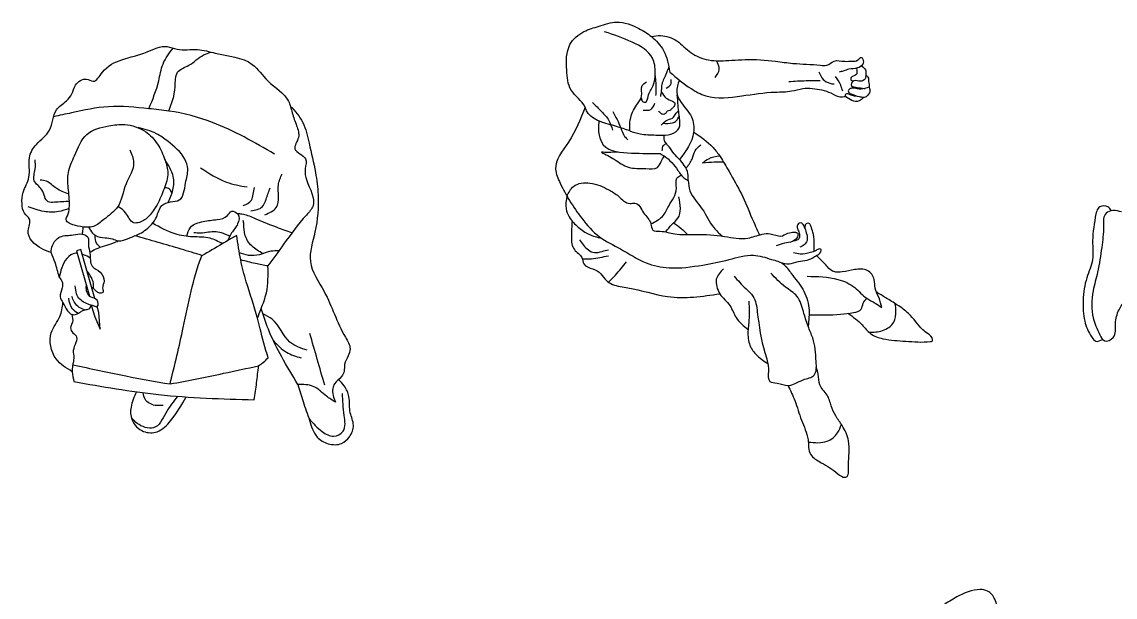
# Model space of a CAD drawing. Header units: inches. Extents: x 2044 to 8221, y 11207 to 15851.
# Drawn here: x 2186 to 5063, y 14229 to 15742 of the extents above; entities that cross this region are included whole.
import ezdxf

# ---------------------------------------------------------------- set-up
doc = ezdxf.new("R2010")
doc.units = ezdxf.units.IN
doc.header["$MEASUREMENT"] = 0
doc.layers.add('freecads.com', color=7, linetype='Continuous')

msp = doc.modelspace()

# ---------------------------------------------------------------- linework, layer by layer
at = {"layer": 'freecads.com'}
for points in [[(2378.1, 15014.5), (2341.1, 15143.4), (2330, 15140.2), (2364.3, 15020.8)], [(2368.4, 14996.7), (2377.9, 14966.6), (2392.5, 14933.6), (2388.8, 14977.4), (2384.3, 14993.1)]]:
    msp.add_lwpolyline(points, dxfattribs=at)
for points in [[(3785.7, 15455.4), (3751.1, 15466.7), (3706.1, 15480.8), (3673.4, 15505.4), (3668.1, 15517.6), (3631.5, 15562.6), (3619.7, 15615.3), (3628.4, 15682.3), (3665.2, 15716.4), (3704.8, 15730.5), (3751.6, 15741.4), (3809.8, 15724.6), (3842.6, 15703.4), (3874.4, 15666.4), (3891.1, 15609.7)], [(3815.7, 15542.2), (3819.6, 15532.8), (3826.9, 15531), (3833.9, 15545.8), (3847.2, 15574.5), (3852.7, 15607.9), (3845.3, 15646.9), (3792.4, 15688.2), (3719.5, 15716.1)], [(3842.6, 15703.4), (3866.7, 15705.9), (3909.6, 15691.8), (3946.5, 15661), (3992.7, 15641.9), (4054.2, 15641.1), (4089.5, 15642.8), (4169.3, 15638.6), (4215, 15632.8), (4287.1, 15627.8), (4304.2, 15627.8), (4323.3, 15638.6), (4351.1, 15638.2), (4370.7, 15638.6), (4386, 15641.9), (4394.8, 15648.6), (4398.9, 15644), (4398.5, 15630.7), (4385.2, 15620.7), (4362.4, 15617.4), (4347.4, 15612.4), (4337, 15610)], [(2263.1, 15135.1), (2238.3, 15145.6), (2202.9, 15192.9), (2206.3, 15223.4), (2193.6, 15238.5), (2186.8, 15263.7), (2189.8, 15293.3), (2205.1, 15333.7), (2206.1, 15384.7), (2224.5, 15419.8), (2259.1, 15456.9), (2277.4, 15510.5), (2303.9, 15534.3), (2318, 15552.6), (2327.8, 15575.6), (2356.4, 15591.4), (2373.7, 15585.8), (2398.1, 15609.4), (2449.5, 15642.2), (2516, 15663.2), (2568.4, 15677.1), (2594.6, 15670.3), (2648.5, 15669.3), (2695.2, 15659.8), (2792.6, 15630), (2833.6, 15586.7), (2887.6, 15533.3), (2897.6, 15502.8), (2909.2, 15468.6), (2914, 15438), (2904.6, 15407.8), (2932.6, 15381.7), (2931.8, 15355.3), (2935.7, 15325.1), (2952.4, 15258.2), (2935, 15234), (2875.1, 15157.2), (2833.8, 15100)], [(2520.6, 15513.5), (2546.3, 15586.8), (2557.8, 15630.8), (2584.3, 15673.1)], [(2573.1, 15507.5), (2589.6, 15570.8), (2596, 15609.3), (2625.4, 15627.9), (2664.6, 15654.9), (2683.4, 15662.7)], [(3888.5, 15623.4), (3880.2, 15603.2), (3869.5, 15573.8), (3868.3, 15557.5), (3866.3, 15545.9)], [(4010.2, 15595.7), (4020.9, 15616.7), (4013.8, 15639.8)], [(4382.1, 15619.9), (4380.5, 15602.3), (4367.6, 15595), (4367.2, 15589.9), (4375.3, 15586.9)], [(4395.1, 15626.3), (4406, 15615.8), (4406.4, 15602.5)], [(3852.5, 15600.4), (3854.3, 15563), (3853.7, 15548.1)], [(3881.5, 15567.6), (3894.3, 15580.1), (3894.3, 15590.5)], [(3891.1, 15609.7), (3946.9, 15566.6), (3985.8, 15547.6), (4080.1, 15547.2), (4168.5, 15557.3), (4211.6, 15560.3), (4241.2, 15566.6), (4290.7, 15562.8), (4314.8, 15554.9), (4338.7, 15544.8), (4352.9, 15546.1)], [(4283.2, 15610.2), (4294.4, 15590.8), (4312.2, 15580.5), (4323.1, 15578.6)], [(4345.8, 15560), (4340.8, 15575.2), (4327.2, 15598.1)], [(4406.4, 15602.5), (4404.7, 15591.8), (4392.6, 15585.9), (4375.3, 15586.9), (4371.6, 15584.4), (4369.2, 15580.1), (4369.2, 15573.7), (4376, 15571.2)], [(4406.4, 15602.5), (4412.3, 15596.6), (4413.7, 15584.9)], [(3785.7, 15455.4), (3787.1, 15484.7), (3803.7, 15523.1), (3816.7, 15546.2), (3818.5, 15574.4), (3830.1, 15584.6)], [(3916.2, 15588.9), (3909.3, 15557.6), (3920.5, 15530.1), (3947.7, 15492.3), (3953.4, 15451.1), (3916.8, 15379.7)], [(4204.1, 15585.2), (4249.6, 15587.4), (4286.4, 15587.9)], [(4415.5, 15570), (4404.1, 15566.8), (4384.3, 15565.8), (4369.1, 15567.5), (4362.5, 15564.1), (4360.4, 15560.2), (4362.3, 15556.6), (4364.7, 15553.9)], [(4376, 15571.2), (4391.5, 15568.2), (4404.6, 15566.9)], [(4415.5, 15570), (4417.1, 15558), (4409.2, 15546.7)], [(4413.7, 15584.9), (4415.5, 15577.6), (4415.5, 15570)], [(3868.4, 15557.7), (3881.7, 15541.7), (3898.1, 15533.1), (3903.4, 15529.5), (3901.6, 15519.1), (3896.6, 15513.8), (3891.2, 15509), (3884.4, 15507.3), (3879.9, 15501), (3874, 15498.6), (3867.1, 15501.9), (3862.1, 15507)], [(3917.2, 15483.1), (3915.1, 15501.5), (3912.9, 15522.2), (3910.7, 15549.9)], [(4400.4, 15543.3), (4380, 15546.4), (4368.1, 15548.9), (4355.8, 15552.5), (4352.4, 15550.1), (4352.9, 15546.1)], [(4400.4, 15543.3), (4389.2, 15534), (4370.3, 15535.3), (4352.9, 15546.1)], [(4364.7, 15553.9), (4374.8, 15549.8), (4394.1, 15544.3)], [(4409.2, 15546.7), (4405, 15543.9), (4400.4, 15543.3)], [(2851.2, 15394.2), (2688, 15477.4), (2573.1, 15507.5), (2520.6, 15513.5), (2414.4, 15518.8), (2317.3, 15502.7), (2269.7, 15492.6)], [(2892.6, 15520.7), (2925.4, 15477.5), (2941.9, 15422.9), (2958.9, 15345.6), (2965.6, 15287), (2957.4, 15189.1), (2945.4, 15111.8), (2981.5, 15032.8), (3037.7, 14912.6), (3049.9, 14882.2), (3044.6, 14863.4), (3035.5, 14841.1), (3034, 14823.5), (3027.3, 14809.3), (3009.1, 14790.3), (3004.4, 14777.9), (3011.3, 14741.7)], [(3668.1, 15517.6), (3624.2, 15425.5), (3590.3, 15355), (3602.6, 15317.6), (3627.1, 15272.3), (3659.4, 15225.5), (3706.2, 15176.6), (3760.9, 15145), (3828.6, 15108.3), (3889.1, 15095.3), (3977.6, 15102.5), (4047.4, 15116.9), (4110.8, 15128.4), (4158.8, 15117.4), (4189.9, 15104.8), (4210.7, 15080), (4240.6, 15039.2), (4256.8, 14989.5), (4255, 14941.3)], [(3687.7, 15530.2), (3711.5, 15505.9), (3730.5, 15483), (3740.2, 15457.2)], [(3740.9, 15505.9), (3761.9, 15463.4), (3772.2, 15440.6), (3780.2, 15432)], [(3821.3, 15509.9), (3840.7, 15511.7), (3851.7, 15527.8)], [(3704.3, 15481.6), (3705.1, 15443.6), (3716.1, 15418.9), (3790.6, 15396.9), (3865.3, 15395.4)], [(3785.7, 15455.4), (3812.7, 15447.4), (3854.6, 15444.4), (3887.1, 15445), (3911.9, 15457.7), (3917.2, 15468.9), (3917.2, 15483.1)], [(2362.5, 15202), (2372.5, 15186.3), (2379.2, 15180.7), (2405.2, 15174.3), (2424.7, 15171.3), (2439.8, 15166), (2468.4, 15173.1), (2496.7, 15185.2), (2528, 15209.8), (2540.4, 15228.8), (2554.9, 15258.8), (2577.4, 15268.3), (2600.5, 15273.6), (2617, 15318.2), (2622.7, 15355.1), (2614.9, 15380.9), (2570, 15427.8), (2540.3, 15447.9), (2491.9, 15463.8)], [(3953.6, 15452.4), (4004.7, 15412), (4023.5, 15387.6), (4047, 15348.3), (4079.3, 15289.3), (4107.1, 15226), (4126.7, 15181.6)], [(3871, 15402.6), (3874.8, 15416.8), (3881.7, 15422)], [(3939.4, 15324.8), (3938.7, 15343.1), (3928.9, 15364.6), (3916.8, 15379.7), (3902.3, 15395), (3889, 15413.6), (3883, 15420.3), (3877.3, 15430.1), (3876.7, 15443.9)], [(3933.5, 15357.1), (3949.6, 15381.3), (3957.5, 15402.7), (3972.7, 15418.2)], [(3755.3, 15399.7), (3729.6, 15398.6), (3710.9, 15399.2)], [(3710.9, 15399.2), (3744.9, 15380.5), (3782.3, 15359.7), (3827.9, 15356), (3858.4, 15359.4), (3868.4, 15374.5), (3876, 15389.3)], [(3865.3, 15395.4), (3876, 15389.3), (3896, 15372.2), (3912.5, 15351.3), (3930.2, 15329.8), (3939.4, 15324.8)], [(3977.2, 15371.1), (3993.4, 15382), (4021.9, 15390)], [(2311.3, 15269.7), (2271.8, 15267.4), (2255.6, 15268.8), (2239.1, 15300), (2219, 15324), (2221.4, 15355.3), (2221.2, 15379.5)], [(2570.9, 15266.9), (2583.9, 15300.5), (2584.7, 15334.9), (2562.6, 15379.6)], [(3977.2, 15371.1), (4008, 15373.7), (4032.3, 15373.7)], [(2656.4, 15358.5), (2724.7, 15320.6), (2779.1, 15307.7)], [(2825.7, 15234.8), (2855.5, 15253.9), (2861.9, 15282.3), (2861.1, 15313.2), (2871.4, 15342.5)], [(3841.3, 15210.9), (3871.5, 15230.3), (3888.1, 15257.7), (3908.2, 15304.2), (3909.8, 15330.7), (3920.8, 15339.2)], [(2309.9, 15289.3), (2276.8, 15304.2), (2251.1, 15322.6), (2234.3, 15325.9)], [(2581.3, 15291.4), (2571.7, 15304.1), (2561.3, 15305)], [(2768.9, 15258.9), (2790.1, 15272.8), (2794.9, 15288.5), (2798, 15306.3)], [(2788.8, 15245.2), (2819.1, 15256), (2828.9, 15275.4), (2839.4, 15305.1)], [(3620.2, 15283.8), (3637.9, 15309.4), (3680.9, 15318.1), (3730.5, 15300.2), (3756.1, 15283.3), (3785.8, 15264.4), (3799.1, 15265.4), (3822.1, 15239.9), (3841.3, 15210.9), (3846.6, 15194.4), (3865.6, 15191.3), (3903.9, 15184.2), (3959.2, 15183.1), (4034.9, 15177.5), (4096.5, 15173.4), (4133.7, 15183.4), (4154.9, 15184.6), (4183.2, 15178.6), (4201.8, 15185.9), (4228.1, 15184), (4227, 15176.4), (4213.7, 15164.8), (4192.4, 15159.6), (4170.7, 15153.1)], [(3939.4, 15324.8), (3944.1, 15297.7), (3976.2, 15249.8), (4006.7, 15201), (4029.3, 15178.3)], [(3620.2, 15283.8), (3618.1, 15250.7), (3626.4, 15228.9), (3650.3, 15202), (3678.3, 15183.3), (3711.1, 15173.1)], [(3880.7, 15189.5), (3896.6, 15209.4), (3912.3, 15225.6), (3914.9, 15282.2)], [(2311.1, 15251.3), (2282.8, 15243), (2244.6, 15243.3), (2203.3, 15255.6)], [(2620.2, 15178), (2629.8, 15201.3), (2663.4, 15216.8), (2700.1, 15222.2), (2727.3, 15232.7), (2738.5, 15243.8), (2754.4, 15236.8), (2754.1, 15210.6), (2738.2, 15186.9), (2727.7, 15166.5)], [(5052.8, 15245.1), (5043, 15255.5), (5022.8, 15255.6), (5010.5, 15228.4), (5003.4, 15157.8), (5003.5, 15117.3), (4988.2, 15069.2), (4978.5, 15009.8), (4982.5, 14955), (5001.2, 14912.8), (5011.9, 14902.2), (5029.7, 14906.9)], [(5079.8, 15242.2), (5056.6, 15245.5), (5038.6, 15238.7), (5032, 15205.3), (5027.3, 15148.8), (5016.5, 15083.7), (5004.9, 15034.7), (5005, 14963.2), (5022.5, 14919), (5035.1, 14903), (5057.2, 14911.9), (5063.5, 14948.2), (5073, 14985), (5090.3, 15011.3), (5104.5, 15029.4)], [(2896.8, 15186.9), (2856.3, 15201.7), (2797.1, 15225.6), (2764.9, 15236.4), (2754.4, 15236.8)], [(2821.1, 15132.5), (2791.2, 15152.7), (2773.3, 15182.3), (2770.2, 15209), (2768.9, 15220)], [(3634, 15218.2), (3632.1, 15176.6), (3639.9, 15142.9), (3659.6, 15122.1), (3664.8, 15105.5), (3688.7, 15092.1), (3709.4, 15079.6), (3724.5, 15061.5), (3740.5, 15051.6), (3781, 15042.8), (3885.3, 15019.5), (4022.7, 15026.8)], [(2345.7, 15183.8), (2347.2, 15196.6), (2347.9, 15202.6)], [(2714, 15158.5), (2681.4, 15172.8), (2635.9, 15176.7), (2589.7, 15184.3), (2530.2, 15212.5)], [(2733.1, 15177.9), (2716.4, 15185.7), (2677.2, 15188.6), (2656.1, 15186), (2638.4, 15187.5)], [(3901.1, 15213.8), (3920.7, 15198.8), (3937.8, 15182.5)], [(4246.5, 15199.6), (4242.1, 15208.8), (4238.4, 15212.2), (4231.5, 15212.7), (4226.2, 15204.6), (4229.2, 15192.4), (4232.4, 15180.2), (4230.6, 15171.5), (4216, 15165.8)], [(4246.5, 15199.6), (4251.2, 15182.8), (4252.2, 15166.9), (4244.2, 15155.5), (4233.2, 15149.3)], [(4270.6, 15138.5), (4271.1, 15163.6), (4267.7, 15188.5), (4261.9, 15205.1), (4257.5, 15212), (4251.8, 15212), (4246.7, 15206.5), (4246.5, 15199.6)], [(2263.1, 15135.1), (2266.8, 15154), (2286.7, 15176.3), (2321.5, 15181.7), (2345.1, 15183.9), (2360.1, 15175.5), (2361.4, 15156.2), (2365.4, 15133.3), (2371.4, 15099.6), (2392.6, 15083.5), (2402.6, 15060.3), (2398.8, 15041.7), (2399.1, 15030.2), (2390.6, 15028.8), (2383, 15033.2), (2374.5, 15040.6)], [(2365, 15136), (2381.8, 15145), (2403.7, 15152.9), (2427.3, 15160.7), (2439.8, 15166)], [(2392.6, 15149.3), (2382.7, 15160), (2379.2, 15180.7)], [(2659.9, 15127.7), (2605.3, 15144.2), (2483.8, 15179.4)], [(2751.8, 15180.4), (2713.3, 15158.1), (2659.4, 15126.4)], [(2834, 14858.5), (2813.1, 14935.1), (2806.2, 14962.5), (2776.8, 15058.3), (2762, 15116.1), (2751.8, 15180.4)], [(3653.4, 15168.6), (3676.8, 15142.3), (3692.8, 15135.1), (3712.9, 15138.4), (3729.5, 15142.6)], [(2284.6, 15070.9), (2273.8, 15108.9), (2263.1, 15135.1)], [(4180.9, 15110.1), (4204.7, 15105.9), (4228.8, 15111.9), (4252, 15115.3), (4271.8, 15124.5), (4277, 15127.6), (4288.3, 15136.9), (4289, 15143.3), (4284.9, 15144.7), (4275.9, 15141.1), (4260.3, 15135.1), (4234.1, 15131.2), (4216.4, 15134.6)], [(2576.3, 14789.7), (2611.1, 14938.6), (2659.4, 15126.4), (2659.9, 15127.7)], [(2833.8, 15100), (2800.9, 15106.4), (2762, 15116.1)], [(3660.9, 15118.5), (3684.9, 15119.2), (3729.5, 15127)], [(3729.9, 15057.2), (3747.8, 15076), (3777.4, 15111.2)], [(4448.6, 14990.5), (4441.6, 15015.9), (4431, 15041.9), (4428.9, 15064.1), (4410.6, 15088.4), (4377.4, 15090.5), (4344.7, 15084.5), (4322.5, 15085.2), (4298.5, 15105.7), (4277, 15127.6)], [(2374.5, 15040.6), (2374.7, 15053.5), (2366.4, 15074.4), (2356.7, 15089.3)], [(2806.2, 14962.5), (2815.9, 14987.9), (2829.6, 15029.2), (2833.8, 15100)], [(4032.2, 15092.5), (4013.4, 15065), (4014.5, 15046.2), (4022.7, 15026.8), (4049, 14995.9), (4065.5, 14964.3), (4097, 14932.8)], [(4060.5, 15073), (4090.7, 15040.5), (4109.8, 15020.7), (4121.2, 14979.1), (4140.8, 14872.7), (4150.5, 14823.7), (4154.3, 14796.2), (4173.1, 14791.9), (4202.2, 14785.5), (4241.6, 14800.5), (4270.7, 14812.9), (4276.1, 14848.5), (4266.9, 14910.9), (4255, 14941.3), (4242.6, 14980.4), (4225.4, 15020.2), (4195.8, 15044.5), (4156.4, 15081.1)], [(4252.7, 15072.9), (4333.4, 15064.8), (4377.4, 15043.3), (4409.1, 15015.1), (4431.4, 15002.5), (4448.6, 14990.5)], [(2284.6, 15070.9), (2293.1, 15055.9), (2292.6, 15042.2), (2287.3, 15018.8), (2294.5, 15003.8), (2306.6, 14981.9), (2317.4, 14972.7), (2329.7, 14973.2), (2352.7, 14985), (2363.5, 14987.3), (2368.4, 14996.7)], [(2368.4, 14996.7), (2339.1, 15012.6), (2330.3, 15026.6), (2327, 15047.4)], [(2374.5, 15040.6), (2369.7, 15043.7)], [(2334.4, 14975.4), (2319.7, 14986.7), (2309.8, 15015.5)], [(2351.5, 14984.8), (2333.3, 14994), (2317.8, 15019.8)], [(4257.4, 14971.2), (4340.4, 14973.2), (4374.3, 14977.8), (4394.3, 14986.3), (4400, 15002.1), (4409.1, 15015.1)], [(4359.7, 14975.5), (4397.3, 14945.1), (4419.1, 14922.2), (4451.9, 14908.8), (4511.8, 14902.1), (4577.3, 14901), (4581.2, 14902.1), (4582.3, 14906.7), (4570.4, 14921.5), (4556.7, 14932.3), (4519.3, 14974.8), (4489.5, 14997.3), (4459.4, 15016.1), (4434.2, 15032)], [(2319, 14822), (2276.6, 14855.7), (2263.7, 14924.4), (2286.4, 14967.2), (2294.5, 15003.8)], [(2912.7, 14788.2), (2869.9, 14861.4), (2838.2, 14925.8), (2815.9, 14987.9)], [(4098.8, 15007.8), (4098.8, 14950.2), (4097, 14932.8), (4100.4, 14895.3), (4117.6, 14867.8), (4148.8, 14843.1)], [(4415.1, 14925.5), (4450.6, 14930.1), (4480.2, 14952.2), (4486, 14981.4), (4484.1, 15000.7)], [(2317.4, 14972.7), (2319.5, 14952.4), (2315, 14940.7), (2317.5, 14927.7), (2329.3, 14916.2), (2328.4, 14898.9), (2321.7, 14877.8), (2322.9, 14857.8), (2319.9, 14837.6), (2319, 14822), (2323.5, 14795.9)], [(2937.1, 14878.5), (2891.5, 14899.7), (2845.3, 14959.9), (2820.6, 14973.8)], [(2848.3, 14903.1), (2882.2, 14873.5), (2921, 14858.2)], [(2983, 14786.8), (2944.1, 14922.4)], [(2809.1, 14837.6), (2822, 14846.7), (2834, 14858.5)], [(2320.4, 14840.3), (2460.1, 14810.8), (2576.3, 14789.7)], [(2576.3, 14789.7), (2716.7, 14817.7), (2809.1, 14837.6)], [(2797.5, 14748.2), (2804, 14792.7), (2809.1, 14837.6)], [(4201.8, 14785.5), (4220.1, 14745.9), (4237.3, 14694.7), (4254.6, 14643.1), (4261.1, 14604.8), (4289.6, 14582.7), (4333.3, 14553.7), (4352.4, 14544.3), (4356, 14545.2), (4360.5, 14551.4), (4361.2, 14559.4), (4361, 14577.1), (4361.2, 14640.4), (4355, 14661.1), (4344.4, 14680.3), (4327.6, 14705.6), (4315.8, 14732.3), (4304.8, 14760.3), (4285.4, 14787.3), (4281.6, 14815.4), (4276.5, 14832.8)], [(2323.5, 14795.9), (2545.7, 14761.9), (2797.5, 14748.2)], [(2912.7, 14788.2), (2926.2, 14743.6), (2943, 14694.6), (2963, 14650.2), (2992.4, 14632.5), (3027.6, 14633.4), (3047.9, 14650.9), (3058.7, 14681), (3050.5, 14713.9), (3046.7, 14756.7), (3034.7, 14784.5), (3019.5, 14801.3)], [(3011.3, 14741.7), (2987.7, 14757.7), (2952.8, 14783.3), (2912.7, 14788.2)], [(2487.8, 14769), (2473.5, 14728.4), (2475.9, 14696), (2506.7, 14664.9), (2542, 14664.1), (2577.8, 14693.1), (2618.8, 14755.6)], [(2596, 14757.3), (2564.9, 14713.1), (2532.7, 14674.4), (2510.8, 14675.6), (2489.9, 14686), (2474.2, 14701.7)], [(2558.4, 14733.3), (2537, 14733.5), (2510.4, 14749.7), (2505.8, 14766.6)], [(2942, 14697.9), (2976.8, 14664.3), (3006.5, 14652.4), (3031.5, 14665.5), (3034.3, 14707.1), (3029.6, 14764.4)], [(4255.2, 14637), (4305.2, 14639.4), (4332.4, 14661), (4342.4, 14683.2)], [(4707.8, 13965.7), (4701.8, 13980.1), (4715, 14014), (4738.6, 14112), (4753, 14187.2), (4746.2, 14223.5), (4727, 14245.1), (4707.5, 14249.1), (4646.3, 14229.5), (4609.6, 14206.7), (4536.1, 14133.7), (4472.4, 14075.3), (4446.1, 14058.5), (4397.7, 14058.5), (4353.4, 14052.9), (4318.6, 14049.4), (4288.3, 14048.9), (4273.5, 14046.9), (4270.3, 14042.6)]]:
    msp.add_spline(points, degree=3, dxfattribs=at)
for points, knots in [([(3868.4, 15470.5), (3873.6, 15475.9), (3882.8, 15485.3), (3901.8, 15488.4), (3905.7, 15500.8), (3910.5, 15504.6), (3912.2, 15506), (3912.9, 15506.6), (3913.7, 15507.1), (3914.4, 15507.7)], [0, 0, 0, 0, 22.290049, 39.101887, 51.05003, 57.497062, 57.497062, 57.497062, 60.250594, 60.250594, 60.250594, 60.250594]), ([(3873.3, 15475.5), (3881.6, 15474.8), (3893.7, 15473.8), (3909.8, 15481.4), (3913.5, 15489.7), (3915.6, 15494.4), (3915.7, 15494.6), (3915.8, 15494.7), (3915.8, 15494.9)], [0, 0, 0, 0, 24.490328, 35.868248, 50.772659, 50.772659, 50.772659, 51.252882, 51.252882, 51.252882, 51.252882]), ([(2470.1, 15405.1), (2475.1, 15394), (2488.7, 15363.8), (2454.1, 15315.6), (2447.9, 15254.8), (2405.6, 15226.4), (2376.1, 15199.3), (2341.9, 15202.9), (2319.3, 15207.7), (2298.9, 15219), (2310.2, 15238.6), (2312.6, 15266.4), (2308.1, 15303.1), (2305.7, 15348.8), (2328.1, 15394.5), (2349.1, 15453.3), (2408.8, 15468.5), (2461.8, 15475.4), (2510.8, 15459.1), (2545.6, 15421.5), (2562.4, 15382.7), (2574.4, 15341.9), (2560.5, 15301.5), (2544.6, 15263.1), (2523.5, 15231.7), (2501.8, 15214.5), (2472.7, 15210.6), (2463.7, 15240.2), (2447.8, 15250.7), (2441.3, 15255), (2440.6, 15255.5), (2439.8, 15256), (2439, 15256.5)], [0, 0, 0, 0, 34.511839, 94.351365, 159.218694, 207.934707, 240.43052, 274.907108, 302.083444, 315.224131, 333.659567, 355.519503, 402.576625, 442.818065, 490.053504, 554.450314, 616.400492, 658.909924, 716.206186, 762.098486, 808.40065, 842.977764, 886.173723, 931.585571, 968.701691, 998.050551, 1013.259861, 1047.375562, 1070.660984, 1070.660984, 1070.660984, 1073.459929, 1073.459929, 1073.459929, 1073.459929]), ([(2331.9, 15133.8), (2330.5, 15133.8), (2320.5, 15133.3), (2302.4, 15120.9), (2290.7, 15096.5), (2286.5, 15079.1), (2284.6, 15070.9)], [37.035323, 37.035323, 37.035323, 37.035323, 41.008926, 67.559109, 95.983699, 121.176834, 121.176834, 121.176834, 121.176834]), ([(2366.4, 15120.7), (2360.7, 15123.9), (2353.8, 15127.9), (2346.1, 15130.8), (2344.6, 15131.3)], [0, 0, 0, 0, 19.707247, 24.1585, 24.1585, 24.1585, 24.1585]), ([(2862.4, 15139.6), (2855.3, 15139.8), (2837.8, 15140.1), (2812.9, 15127.8), (2783.6, 15125.8), (2766.4, 15131.9), (2758.6, 15134.7)], [0, 0, 0, 0, 21.053055, 51.819957, 81.406088, 106.197282, 106.197282, 106.197282, 106.197282]), ([(2368.4, 14996.7), (2371.8, 14996.5), (2376.8, 14996.2), (2383.4, 14991), (2390.1, 15001.1), (2382.2, 15015.7), (2363.7, 15017.4), (2355.4, 15033.8), (2355.8, 15044), (2356, 15048.6), (2356, 15048.9), (2356, 15049.2), (2356, 15049.5)], [0, 0, 0, 0, 10.594878, 15.099817, 21.171496, 37.951596, 55.07449, 72.348497, 86.05008, 86.05008, 86.05008, 86.973987, 86.973987, 86.973987, 86.973987])]:
    msp.add_open_spline(points, degree=3, knots=knots, dxfattribs=at)

doc.saveas('drawing.dxf')
